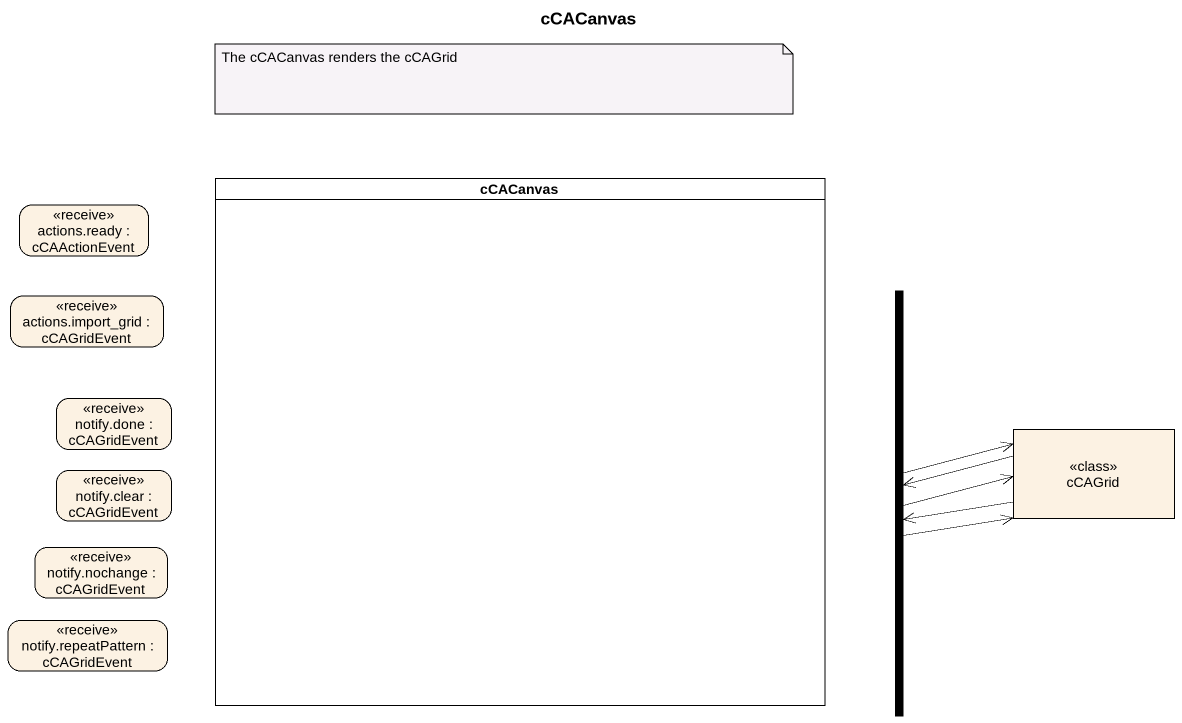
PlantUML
@startuml
title cCACanvas
hide empty description
state cCACanvas <<partition>>
state "actions.ready : cCAActionEvent" as actions_ready <<receive>>
state "actions.import_grid : cCAGridEvent" as actions_import_grid <<receive>>
state fork1 <<fork>>
state "notify.done : cCAGridEvent" as notify_done <<receive>>
state cCAGrid <<class>>
state "notify.clear : cCAGridEvent" as notify_clear <<receive>>
state "notify.nochange : cCAGridEvent" as notify_nochange <<receive>>
state "notify.repeatPattern : cCAGridEvent" as notify_repeatPattern <<receive>>
fork1 -right-> cCAGrid
fork1 -right-> cCAGrid
fork1 -right-> cCAGrid
cCAGrid -left-> fork1
cCAGrid -left-> fork1
note as N1
  The cCACanvas renders the cCAGrid
end note
@enduml
